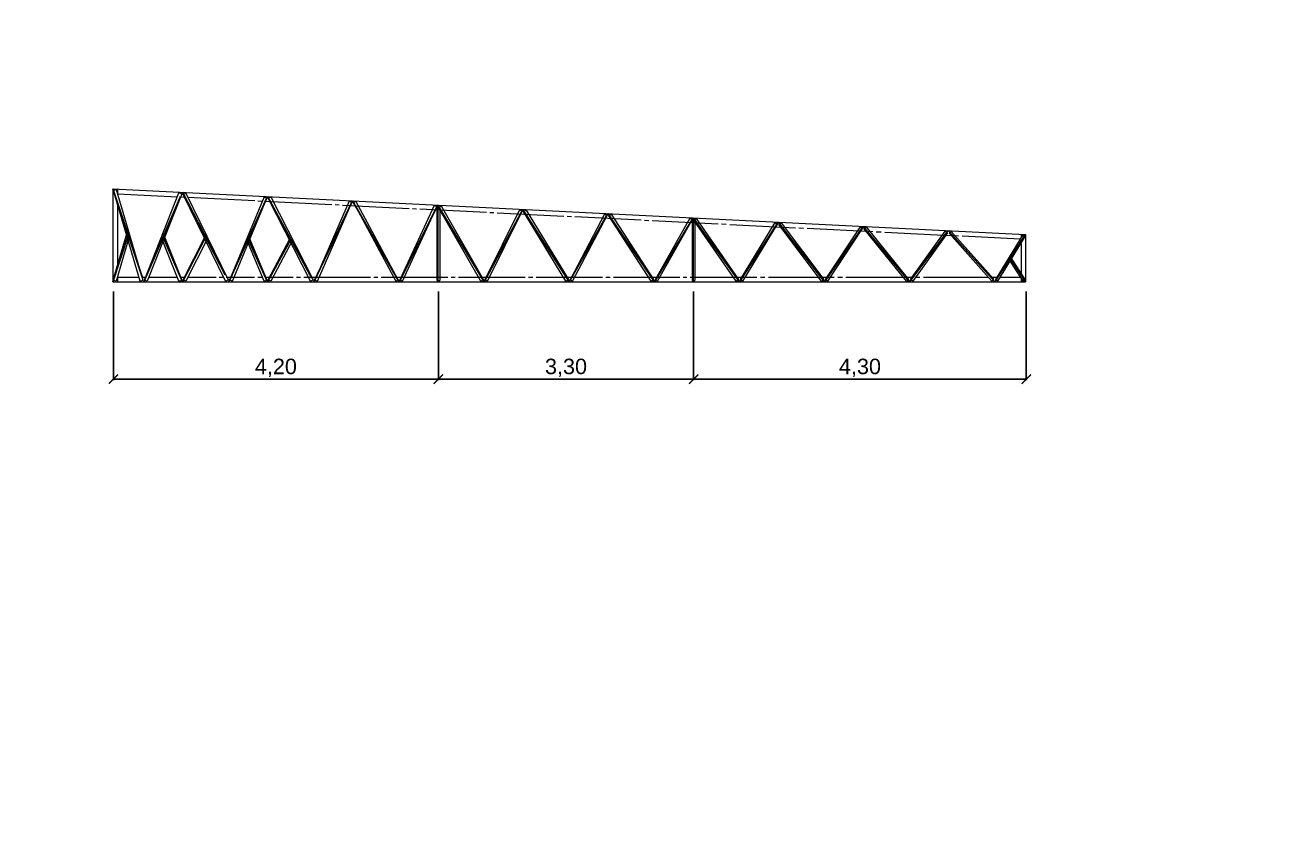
# Model space of a CAD drawing. Header units: millimetres. Extents: x 265 to 853, y -178 to 32.
# Drawn here: x 791.84 to 807.91, y -127.28 to -116.97 of the extents above; entities that cross this region are included whole.
import ezdxf

# ---------------------------------------------------------------- set-up
doc = ezdxf.new("R2010")
doc.units = ezdxf.units.MM
doc.header["$LTSCALE"] = 0.1
doc.header["$MEASUREMENT"] = 0
doc.header["$PDMODE"] = 3
doc.header["$PDSIZE"] = 0.1
doc.linetypes.add('ACAD_ISO10W100', pattern=[18, 12, -3, 0, -3])
doc.linetypes.add('CONTINUA', pattern=[200, 100, 100])
doc.layers.get('DEFPOINTS').update_dxf_attribs({"color": 1})
for name, color, linetype, lineweight in [('00_EST_ANGULARES', 4, 'CONTINUA', 20), ('00_EST_Cotas', 6, 'Continuous', 9), ('00_EST_Viga', 5, 'Continuous', 20), ('00_EST_Viga_Montante', 5, 'Continuous', 20)]:
    doc.layers.add(name, color=color, linetype=linetype, lineweight=lineweight)
doc.layers.add('00_EST_EJE ANGULARES', color=7, linetype='ACAD_ISO10W100')
doc.styles.add('Arial20', font='arial.ttf', dxfattribs={"height": 0.2})
doc.dimstyles.new('Cota 1-100-Andres', dxfattribs={"dimtxt": 0.2, "dimasz": 0.12, "dimexe": 0.012, "dimexo": 0.15, "dimgap": 0.025, "dimtad": 1, "dimzin": 0, "dimtxsty": 'Arial20', "dimblk1": 'ARCHTICK', "dimblk2": 'ARCHTICK', "dimsah": 1, "dimcen": 0.09, "dimclrd": 256, "dimclre": 256, "dimclrt": 256, "dimazin": 0, "dimtfac": 1, "dimtofl": 0, "dimtmove": 0, "dimatfit": 3, "dimldrblk": 'ARCHTICK', "dimfxl": 1, "dimtolj": 1, "dimtzin": 0, "dimarcsym": 0})

# ---------------------------------------------------------------- blocks, each defined once
blk = doc.blocks.new('_ARCHTICK')
at = {"color": 0, "linetype": 'ByBlock', "const_width": 0.15}
blk.add_lwpolyline([(-0.5, -0.5), (0.5, 0.5)], dxfattribs=at)
blk = doc.blocks.new('*D224')
at = {"layer": '00_EST_Cotas', "lineweight": -2, "transparency": 16777216}
for p, q in [((810.273, -118.934), (810.273, -118.621)), ((810.273, -118.633), (822.173, -118.633)), ((822.173, -119.524), (822.173, -118.621)), ((775.516, -124.581), (775.516, -123.39)), ((775.516, -123.402), (778.616, -123.402)), ((778.616, -124.736), (778.616, -123.39))]:
    blk.add_line(p, q, dxfattribs=at)
at = {"layer": 'DEFPOINTS', "color": 0, "transparency": 16777216}
for p in [(822.173, -118.633), (810.273, -119.084), (822.173, -119.674), (778.616, -123.402), (775.516, -124.731), (778.616, -124.886)]:
    blk.add_point(p, dxfattribs=at)
at = {"layer": '00_EST_Cotas', "lineweight": -2, "transparency": 16777216, "xscale": 0.12, "yscale": 0.12, "zscale": 0.12, "rotation": 180}
for p in [(810.273, -118.633), (775.516, -123.402)]:
    blk.add_blockref('_ARCHTICK', p, dxfattribs=at)
at = {"layer": '00_EST_Cotas', "lineweight": -2, "transparency": 16777216, "xscale": 0.12, "yscale": 0.12, "zscale": 0.12}
for p in [(822.173, -118.633), (778.616, -123.402)]:
    blk.add_blockref('_ARCHTICK', p, dxfattribs=at)
at = {"layer": '00_EST_Cotas', "transparency": 16777216, "char_height": 0.2, "attachment_point": 5, "style": 'Arial20'}
for s, insert in [('\\A1;11,90', (816.223, -118.488)), ('\\A1;3,10', (777.066, -123.256))]:
    blk.add_mtext(s, dxfattribs=dict(at, insert=insert))
blk = doc.blocks.new('*D225')
at = {"layer": '00_EST_Cotas', "lineweight": -2, "transparency": 16777216}
for p, q in [((811.173, -117.115), (811.173, -117.347)), ((821.273, -117.115), (821.273, -117.347)), ((811.173, -117.335), (821.273, -117.335)), ((775.516, -124.581), (775.516, -123.017)), ((775.516, -123.029), (779.716, -123.029)), ((779.716, -124.791), (779.716, -123.017))]:
    blk.add_line(p, q, dxfattribs=at)
at = {"layer": 'DEFPOINTS', "color": 0, "transparency": 16777216}
for p in [(811.173, -116.965), (821.273, -116.965), (821.273, -117.335), (779.716, -123.029), (775.516, -124.731), (779.716, -124.941)]:
    blk.add_point(p, dxfattribs=at)
at = {"layer": '00_EST_Cotas', "lineweight": -2, "transparency": 16777216, "xscale": 0.12, "yscale": 0.12, "zscale": 0.12, "rotation": 180}
for p in [(811.173, -117.335), (775.516, -123.029)]:
    blk.add_blockref('_ARCHTICK', p, dxfattribs=at)
at = {"layer": '00_EST_Cotas', "lineweight": -2, "transparency": 16777216, "xscale": 0.12, "yscale": 0.12, "zscale": 0.12}
for p in [(821.273, -117.335), (779.716, -123.029)]:
    blk.add_blockref('_ARCHTICK', p, dxfattribs=at)
at = {"layer": '00_EST_Cotas', "transparency": 16777216, "char_height": 0.2, "attachment_point": 5, "style": 'Arial20'}
for s, insert in [('\\A1;10,10', (816.223, -117.19)), ('\\A1;4,20', (777.616, -122.884))]:
    blk.add_mtext(s, dxfattribs=dict(at, insert=insert))
blk = doc.blocks.new('*D226')
at = {"layer": '00_EST_Cotas', "lineweight": -2, "transparency": 16777216}
for p, q in [((830.994, -120.434), (830.994, -120.658)), ((842.094, -120.434), (842.094, -120.658)), ((830.994, -120.646), (842.094, -120.646)), ((775.516, -124.581), (775.516, -124.223)), ((786.316, -125.121), (786.316, -124.223)), ((775.516, -124.235), (786.316, -124.235))]:
    blk.add_line(p, q, dxfattribs=at)
at = {"layer": 'DEFPOINTS', "color": 0, "transparency": 16777216}
for p in [(830.994, -120.284), (842.094, -120.284), (842.094, -120.646), (786.316, -124.235), (775.516, -124.731), (786.316, -125.271)]:
    blk.add_point(p, dxfattribs=at)
at = {"layer": '00_EST_Cotas', "lineweight": -2, "transparency": 16777216, "xscale": 0.12, "yscale": 0.12, "zscale": 0.12, "rotation": 180}
for p in [(830.994, -120.646), (775.516, -124.235)]:
    blk.add_blockref('_ARCHTICK', p, dxfattribs=at)
at = {"layer": '00_EST_Cotas', "lineweight": -2, "transparency": 16777216, "xscale": 0.12, "yscale": 0.12, "zscale": 0.12}
for p in [(842.094, -120.646), (786.316, -124.235)]:
    blk.add_blockref('_ARCHTICK', p, dxfattribs=at)
at = {"layer": '00_EST_Cotas', "transparency": 16777216, "char_height": 0.2, "attachment_point": 5, "style": 'Arial20'}
for s, insert in [('\\A1;11,10', (836.544, -120.501)), ('\\A1;10,80', (780.916, -124.09))]:
    blk.add_mtext(s, dxfattribs=dict(at, insert=insert))
blk = doc.blocks.new('*D227')
at = {"layer": '00_EST_Cotas', "lineweight": -2, "transparency": 16777216}
for p, q in [((830.594, -118.934), (830.594, -118.621)), ((830.594, -118.633), (842.494, -118.633)), ((842.494, -119.524), (842.494, -118.621)), ((786.316, -125.121), (786.316, -124.541)), ((787.316, -125.171), (787.316, -124.541)), ((786.316, -124.553), (787.316, -124.553))]:
    blk.add_line(p, q, dxfattribs=at)
at = {"layer": 'DEFPOINTS', "color": 0, "transparency": 16777216}
for p in [(842.494, -118.633), (830.594, -119.084), (842.494, -119.674), (787.316, -124.553), (786.316, -125.271), (787.316, -125.321)]:
    blk.add_point(p, dxfattribs=at)
at = {"layer": '00_EST_Cotas', "lineweight": -2, "transparency": 16777216, "xscale": 0.12, "yscale": 0.12, "zscale": 0.12, "rotation": 180}
for p in [(830.594, -118.633), (786.316, -124.553)]:
    blk.add_blockref('_ARCHTICK', p, dxfattribs=at)
at = {"layer": '00_EST_Cotas', "lineweight": -2, "transparency": 16777216, "xscale": 0.12, "yscale": 0.12, "zscale": 0.12}
for p in [(842.494, -118.633), (787.316, -124.553)]:
    blk.add_blockref('_ARCHTICK', p, dxfattribs=at)
at = {"layer": '00_EST_Cotas', "transparency": 16777216, "char_height": 0.2, "attachment_point": 5, "style": 'Arial20'}
for s, insert in [('\\A1;11,90', (836.544, -118.488)), ('\\A1;1,00', (786.816, -124.408))]:
    blk.add_mtext(s, dxfattribs=dict(at, insert=insert))
blk = doc.blocks.new('*D223')
at = {"layer": '00_EST_Cotas', "lineweight": -2, "transparency": 16777216}
for p, q in [((810.673, -120.434), (810.673, -120.658)), ((821.773, -120.434), (821.773, -120.658)), ((810.673, -120.646), (821.773, -120.646)), ((785.216, -126.081), (785.216, -127.225)), ((787.316, -126.081), (787.316, -127.225)), ((785.216, -127.213), (787.316, -127.213))]:
    blk.add_line(p, q, dxfattribs=at)
at = {"layer": 'DEFPOINTS', "color": 0, "transparency": 16777216}
for p in [(810.673, -120.284), (821.773, -120.284), (821.773, -120.646), (785.216, -125.931), (787.316, -125.931), (787.316, -127.213)]:
    blk.add_point(p, dxfattribs=at)
at = {"layer": '00_EST_Cotas', "lineweight": -2, "transparency": 16777216, "xscale": 0.12, "yscale": 0.12, "zscale": 0.12, "rotation": 180}
for p in [(810.673, -120.646), (785.216, -127.213)]:
    blk.add_blockref('_ARCHTICK', p, dxfattribs=at)
at = {"layer": '00_EST_Cotas', "lineweight": -2, "transparency": 16777216, "xscale": 0.12, "yscale": 0.12, "zscale": 0.12}
for p in [(821.773, -120.646), (787.316, -127.213)]:
    blk.add_blockref('_ARCHTICK', p, dxfattribs=at)
at = {"layer": '00_EST_Cotas', "transparency": 16777216, "char_height": 0.2, "attachment_point": 5, "style": 'Arial20'}
for s, insert in [('\\A1;11,10', (816.223, -120.501)), ('\\A1;2,10', (786.266, -127.067))]:
    blk.add_mtext(s, dxfattribs=dict(at, insert=insert))
blk = doc.blocks.new('*D228')
at = {"layer": '00_EST_Cotas', "lineweight": -2, "transparency": 16777216}
for p, q in [((831.494, -117.115), (831.494, -117.347)), ((841.594, -117.115), (841.594, -117.347)), ((831.494, -117.335), (841.594, -117.335)), ((780.816, -126.081), (780.816, -127.225)), ((783.016, -126.081), (783.016, -127.225)), ((780.816, -127.213), (783.016, -127.213))]:
    blk.add_line(p, q, dxfattribs=at)
at = {"layer": 'DEFPOINTS', "color": 0, "transparency": 16777216}
for p in [(831.494, -116.965), (841.594, -116.965), (841.594, -117.335), (780.816, -125.931), (783.016, -125.931), (783.016, -127.213)]:
    blk.add_point(p, dxfattribs=at)
at = {"layer": '00_EST_Cotas', "lineweight": -2, "transparency": 16777216, "xscale": 0.12, "yscale": 0.12, "zscale": 0.12, "rotation": 180}
for p in [(831.494, -117.335), (780.816, -127.213)]:
    blk.add_blockref('_ARCHTICK', p, dxfattribs=at)
at = {"layer": '00_EST_Cotas', "lineweight": -2, "transparency": 16777216, "xscale": 0.12, "yscale": 0.12, "zscale": 0.12}
for p in [(841.594, -117.335), (783.016, -127.213)]:
    blk.add_blockref('_ARCHTICK', p, dxfattribs=at)
at = {"layer": '00_EST_Cotas', "transparency": 16777216, "char_height": 0.2, "attachment_point": 5, "style": 'Arial20'}
for s, insert in [('\\A1;10,10', (836.544, -117.19)), ('\\A1;2,20', (781.916, -127.067))]:
    blk.add_mtext(s, dxfattribs=dict(at, insert=insert))
blk = doc.blocks.new('*D229')
at = {"layer": '00_EST_Cotas', "lineweight": -2, "transparency": 16777216}
for p, q in [((810.273, -118.934), (810.273, -118.85)), ((810.273, -118.862), (811.173, -118.862)), ((811.173, -118.979), (811.173, -118.85)), ((783.016, -126.081), (783.016, -127.225)), ((785.216, -126.081), (785.216, -127.225)), ((783.016, -127.213), (785.216, -127.213))]:
    blk.add_line(p, q, dxfattribs=at)
at = {"layer": 'DEFPOINTS', "color": 0, "transparency": 16777216}
for p in [(811.173, -118.862), (810.273, -119.084), (811.173, -119.129), (783.016, -125.931), (785.216, -125.931), (785.216, -127.213)]:
    blk.add_point(p, dxfattribs=at)
at = {"layer": '00_EST_Cotas', "lineweight": -2, "transparency": 16777216, "xscale": 0.12, "yscale": 0.12, "zscale": 0.12, "rotation": 180}
for p in [(810.273, -118.862), (783.016, -127.213)]:
    blk.add_blockref('_ARCHTICK', p, dxfattribs=at)
at = {"layer": '00_EST_Cotas', "lineweight": -2, "transparency": 16777216, "xscale": 0.12, "yscale": 0.12, "zscale": 0.12}
for p in [(811.173, -118.862), (785.216, -127.213)]:
    blk.add_blockref('_ARCHTICK', p, dxfattribs=at)
at = {"layer": '00_EST_Cotas', "transparency": 16777216, "char_height": 0.2, "attachment_point": 5, "style": 'Arial20'}
for s, insert in [('\\A1;0,90', (810.723, -118.717)), ('\\A1;2,20', (784.116, -127.067))]:
    blk.add_mtext(s, dxfattribs=dict(at, insert=insert))
blk = doc.blocks.new('*D239')
at = {"layer": '00_EST_Cotas', "lineweight": -2, "transparency": 16777216}
for p, q in [((792.983, -120.411), (792.983, -121.554)), ((797.183, -120.411), (797.183, -121.554)), ((792.983, -121.542), (797.183, -121.542))]:
    blk.add_line(p, q, dxfattribs=at)
at = {"layer": 'DEFPOINTS', "color": 0, "transparency": 16777216}
for p in [(792.983, -120.261), (797.183, -120.261), (797.183, -121.542)]:
    blk.add_point(p, dxfattribs=at)
at = {"layer": '00_EST_Cotas', "lineweight": -2, "transparency": 16777216, "xscale": 0.12, "yscale": 0.12, "zscale": 0.12, "rotation": 180}
blk.add_blockref('_ARCHTICK', (792.983, -121.542), dxfattribs=at)
at = {"layer": '00_EST_Cotas', "lineweight": -2, "transparency": 16777216, "xscale": 0.12, "yscale": 0.12, "zscale": 0.12}
blk.add_blockref('_ARCHTICK', (797.183, -121.542), dxfattribs=at)
at = {"layer": '00_EST_Cotas', "transparency": 16777216, "insert": (795.083, -121.397), "char_height": 0.2, "attachment_point": 5, "style": 'Arial20'}
blk.add_mtext('\\A1;4,20', dxfattribs=at)
blk = doc.blocks.new('*D240')
at = {"layer": '00_EST_Cotas', "lineweight": -2, "transparency": 16777216}
for p, q in [((797.183, -120.411), (797.183, -121.554)), ((800.483, -120.411), (800.483, -121.554)), ((797.183, -121.542), (800.483, -121.542))]:
    blk.add_line(p, q, dxfattribs=at)
at = {"layer": 'DEFPOINTS', "color": 0, "transparency": 16777216}
for p in [(797.183, -120.261), (800.483, -120.261), (800.483, -121.542)]:
    blk.add_point(p, dxfattribs=at)
at = {"layer": '00_EST_Cotas', "lineweight": -2, "transparency": 16777216, "xscale": 0.12, "yscale": 0.12, "zscale": 0.12, "rotation": 180}
blk.add_blockref('_ARCHTICK', (797.183, -121.542), dxfattribs=at)
at = {"layer": '00_EST_Cotas', "lineweight": -2, "transparency": 16777216, "xscale": 0.12, "yscale": 0.12, "zscale": 0.12}
blk.add_blockref('_ARCHTICK', (800.483, -121.542), dxfattribs=at)
at = {"layer": '00_EST_Cotas', "transparency": 16777216, "insert": (798.833, -121.397), "char_height": 0.2, "attachment_point": 5, "style": 'Arial20'}
blk.add_mtext('\\A1;3,30', dxfattribs=at)
blk = doc.blocks.new('*D241')
at = {"layer": '00_EST_Cotas', "lineweight": -2, "transparency": 16777216}
for p, q in [((800.483, -120.411), (800.483, -121.554)), ((804.783, -120.411), (804.783, -121.554)), ((800.483, -121.542), (804.783, -121.542))]:
    blk.add_line(p, q, dxfattribs=at)
at = {"layer": 'DEFPOINTS', "color": 0, "transparency": 16777216}
for p in [(800.483, -120.261), (804.783, -120.261), (804.783, -121.542)]:
    blk.add_point(p, dxfattribs=at)
at = {"layer": '00_EST_Cotas', "lineweight": -2, "transparency": 16777216, "xscale": 0.12, "yscale": 0.12, "zscale": 0.12, "rotation": 180}
blk.add_blockref('_ARCHTICK', (800.483, -121.542), dxfattribs=at)
at = {"layer": '00_EST_Cotas', "lineweight": -2, "transparency": 16777216, "xscale": 0.12, "yscale": 0.12, "zscale": 0.12}
blk.add_blockref('_ARCHTICK', (804.783, -121.542), dxfattribs=at)
at = {"layer": '00_EST_Cotas', "transparency": 16777216, "insert": (802.633, -121.397), "char_height": 0.2, "attachment_point": 5, "style": 'Arial20'}
blk.add_mtext('\\A1;4,30', dxfattribs=at)

msp = doc.modelspace()

# ---------------------------------------------------------------- linework, layer by layer
at = {"layer": '00_EST_ANGULARES'}
for p, q in [((792.982, -119.105), (793.018, -119.093)), ((793.329, -120.278), (792.982, -119.105)), ((793.018, -119.093), (793.365, -120.266)), ((793.385, -120.263), (793.83, -119.134)), ((793.865, -119.149), (793.42, -120.278)), ((793.865, -119.149), (793.83, -119.134)), ((793.885, -119.156), (793.919, -119.138)), ((794.431, -120.278), (793.885, -119.156)), ((793.919, -119.138), (794.465, -120.261)), ((794.93, -119.189), (794.485, -120.262)), ((794.52, -120.278), (794.965, -119.205)), ((794.93, -119.189), (794.965, -119.205)), ((794.985, -119.205), (795.018, -119.187)), ((795.532, -120.278), (794.985, -119.205)), ((795.018, -119.187), (795.565, -120.26)), ((796.031, -119.244), (795.585, -120.262)), ((796.065, -119.26), (796.031, -119.244)), ((796.085, -119.261), (796.118, -119.242)), ((796.665, -120.259), (796.118, -119.242)), ((795.619, -120.278), (796.065, -119.26)), ((796.085, -119.261), (796.632, -120.278)), ((797.131, -119.299), (796.685, -120.261)), ((796.719, -120.278), (797.165, -119.316)), ((797.165, -119.316), (797.131, -119.299)), ((797.163, -119.338), (797.201, -119.338)), ((797.163, -119.338), (797.163, -120.268)), ((797.185, -119.323), (797.218, -119.303)), ((797.732, -120.278), (797.185, -119.323)), ((797.201, -119.338), (797.201, -120.268)), ((797.218, -119.303), (797.765, -120.258)), ((798.231, -119.354), (797.785, -120.26)), ((797.819, -120.278), (798.265, -119.372)), ((798.265, -119.372), (798.231, -119.354)), ((798.285, -119.378), (798.317, -119.358)), ((798.833, -120.278), (798.285, -119.378)), ((798.317, -119.358), (798.865, -120.257)), ((799.332, -119.409), (798.885, -120.259)), ((799.365, -119.427), (799.332, -119.409)), ((798.918, -120.278), (799.365, -119.427)), ((799.385, -119.434), (799.416, -119.413)), ((799.934, -120.278), (799.385, -119.434)), ((799.416, -119.413), (799.965, -120.257)), ((800.432, -119.464), (799.985, -120.258)), ((800.018, -120.278), (800.465, -119.483)), ((800.465, -119.483), (800.432, -119.464)), ((800.462, -119.503), (800.5, -119.503)), ((800.462, -119.503), (800.462, -120.268)), ((800.485, -119.49), (800.516, -119.468)), ((801.034, -120.278), (800.485, -119.49)), ((800.5, -119.503), (800.5, -120.268)), ((800.516, -119.468), (801.065, -120.256)), ((801.533, -119.519), (801.085, -120.257)), ((801.117, -120.278), (801.565, -119.539)), ((801.533, -119.519), (801.565, -119.539)), ((801.585, -119.546), (801.615, -119.523)), ((802.135, -120.278), (801.585, -119.546)), ((801.615, -119.523), (802.165, -120.255)), ((792.981, -120.266), (793.153, -119.676)), ((793.189, -119.688), (793.018, -120.278)), ((793.153, -119.676), (793.189, -119.688)), ((793.606, -119.719), (793.641, -119.704)), ((793.83, -120.278), (793.606, -119.719)), ((793.641, -119.704), (793.865, -120.263)), ((793.885, -120.261), (794.164, -119.709)), ((794.198, -119.727), (793.919, -120.278)), ((794.164, -119.709), (794.198, -119.727)), ((794.708, -119.743), (794.743, -119.727)), ((794.743, -119.727), (794.965, -120.262)), ((794.985, -120.26), (795.263, -119.728)), ((795.297, -119.746), (795.263, -119.728)), ((802.634, -119.574), (802.185, -120.256)), ((802.216, -120.278), (802.665, -119.596)), ((802.665, -119.596), (802.634, -119.574)), ((802.685, -119.596), (802.714, -119.571)), ((803.236, -120.278), (802.685, -119.596)), ((803.265, -120.254), (802.714, -119.571)), ((803.285, -120.255), (803.735, -119.629)), ((803.765, -119.652), (803.315, -120.278)), ((803.765, -119.652), (803.735, -119.629)), ((803.785, -119.658), (803.813, -119.633)), ((804.337, -120.278), (803.785, -119.658)), ((803.813, -119.633), (804.365, -120.252)), ((804.737, -119.679), (804.385, -120.257)), ((804.417, -120.278), (804.769, -119.7)), ((804.769, -119.7), (804.737, -119.679)), ((794.93, -120.278), (794.708, -119.743)), ((795.297, -119.746), (795.018, -120.278)), ((804.553, -119.987), (804.585, -119.967)), ((804.553, -119.987), (804.737, -120.278)), ((804.769, -120.257), (804.585, -119.967)), ((793.018, -120.278), (792.981, -120.266)), ((793.329, -120.278), (793.365, -120.266)), ((793.42, -120.278), (793.385, -120.263)), ((793.83, -120.278), (793.865, -120.263)), ((793.919, -120.278), (793.885, -120.261)), ((794.431, -120.278), (794.465, -120.261)), ((794.52, -120.278), (794.485, -120.262)), ((794.93, -120.278), (794.965, -120.262)), ((795.018, -120.278), (794.985, -120.26)), ((795.532, -120.278), (795.565, -120.26)), ((795.585, -120.262), (795.619, -120.278)), ((796.632, -120.278), (796.665, -120.259)), ((796.685, -120.261), (796.719, -120.278)), ((797.163, -120.268), (797.201, -120.268)), ((797.732, -120.278), (797.765, -120.258)), ((797.819, -120.278), (797.785, -120.26)), ((798.833, -120.278), (798.865, -120.257)), ((798.918, -120.278), (798.885, -120.259)), ((799.934, -120.278), (799.965, -120.257)), ((799.985, -120.258), (800.018, -120.278)), ((800.462, -120.268), (800.5, -120.268)), ((801.034, -120.278), (801.065, -120.256)), ((801.085, -120.257), (801.117, -120.278)), ((802.135, -120.278), (802.165, -120.255)), ((802.185, -120.256), (802.216, -120.278)), ((803.236, -120.278), (803.265, -120.254)), ((803.315, -120.278), (803.285, -120.255)), ((804.337, -120.278), (804.365, -120.252)), ((804.417, -120.278), (804.385, -120.257)), ((804.737, -120.278), (804.769, -120.257))]:
    msp.add_line(p, q, dxfattribs=at)
at = {"layer": '00_EST_EJE ANGULARES'}
for p, q in [((792.975, -119.084), (793.375, -120.284)), ((793.375, -120.284), (793.875, -119.129)), ((793.875, -119.129), (794.475, -120.284)), ((794.475, -120.284), (794.975, -119.184)), ((794.975, -119.184), (795.575, -120.284)), ((795.575, -120.284), (796.075, -119.239)), ((796.075, -119.239), (796.675, -120.284)), ((796.675, -120.284), (797.175, -119.294)), ((797.175, -119.294), (797.775, -120.284)), ((797.175, -119.294), (797.175, -120.284)), ((797.775, -120.284), (798.275, -119.349)), ((798.275, -119.349), (798.875, -120.284)), ((798.875, -120.284), (799.375, -119.404)), ((799.375, -119.404), (799.975, -120.284)), ((799.975, -120.284), (800.475, -119.459)), ((800.475, -119.459), (801.075, -120.284)), ((800.475, -119.459), (800.475, -120.284)), ((801.075, -120.284), (801.575, -119.514)), ((801.575, -119.514), (802.175, -120.284)), ((802.175, -120.284), (802.675, -119.569)), ((802.675, -119.569), (803.275, -120.284)), ((792.975, -120.284), (793.175, -119.684)), ((793.875, -120.284), (793.625, -119.707)), ((793.875, -120.284), (794.175, -119.707)), ((803.275, -120.284), (803.775, -119.624)), ((803.775, -119.624), (804.375, -120.284)), ((804.375, -120.284), (804.775, -119.674)), ((794.975, -120.284), (794.725, -119.734)), ((794.975, -120.284), (795.275, -119.734)), ((804.775, -120.284), (804.575, -119.979))]:
    msp.add_line(p, q, dxfattribs=at)
at = {"layer": '00_EST_Viga'}
for p, q in [((792.975, -119.084), (804.775, -119.674)), ((792.972, -119.144), (792.975, -119.145)), ((793.035, -119.148), (793.809, -119.186)), ((793.849, -119.188), (793.9, -119.191)), ((793.942, -119.193), (794.809, -119.236)), ((794.849, -119.238), (794.9, -119.241)), ((794.942, -119.243), (795.808, -119.286)), ((795.848, -119.288), (795.901, -119.291)), ((795.943, -119.293), (796.807, -119.336)), ((796.848, -119.338), (796.901, -119.341)), ((796.944, -119.343), (797.806, -119.386)), ((797.847, -119.388), (797.902, -119.391)), ((797.945, -119.393), (798.805, -119.436)), ((798.847, -119.438), (798.903, -119.441)), ((798.947, -119.443), (799.804, -119.486)), ((799.846, -119.488), (799.903, -119.491)), ((799.948, -119.493), (800.802, -119.536)), ((800.845, -119.538), (800.904, -119.541)), ((800.949, -119.543), (801.801, -119.586)), ((801.844, -119.588), (801.905, -119.591)), ((801.951, -119.593), (802.799, -119.636)), ((802.844, -119.638), (802.906, -119.641)), ((802.953, -119.643), (803.797, -119.686)), ((803.843, -119.688), (803.907, -119.691)), ((803.956, -119.693), (804.705, -119.731)), ((792.975, -120.284), (804.775, -120.284)), ((793.035, -120.224), (793.313, -120.224)), ((793.353, -120.224), (793.4, -120.224)), ((793.441, -120.224), (793.808, -120.224)), ((793.848, -120.224), (793.902, -120.224)), ((793.942, -120.224), (794.309, -120.224)), ((794.35, -120.224), (794.401, -120.224)), ((794.442, -120.224), (794.806, -120.224)), ((794.848, -120.224), (794.902, -120.224)), ((794.944, -120.224), (795.308, -120.224)), ((795.349, -120.224), (795.401, -120.224)), ((795.443, -120.224), (796.307, -120.224)), ((796.349, -120.224), (796.402, -120.224)), ((796.444, -120.224), (797.306, -120.224)), ((797.348, -120.224), (797.402, -120.224)), ((797.445, -120.224), (798.305, -120.224)), ((798.348, -120.224), (798.403, -120.224)), ((798.446, -120.224), (799.304, -120.224)), ((799.347, -120.224), (799.404, -120.224)), ((799.447, -120.224), (800.303, -120.224)), ((800.346, -120.224), (800.395, -120.224)), ((800.439, -120.224), (801.301, -120.224)), ((801.346, -120.224), (801.405, -120.224)), ((801.45, -120.224), (802.3, -120.224)), ((802.345, -120.224), (802.406, -120.224)), ((802.452, -120.224), (803.298, -120.224)), ((803.344, -120.224), (803.407, -120.224)), ((803.454, -120.224), (804.296, -120.224)), ((804.343, -120.224), (804.405, -120.224)), ((804.449, -120.224), (804.702, -120.224))]:
    msp.add_line(p, q, dxfattribs=at)
at = {"layer": '00_EST_Viga_Montante'}
for p, q in [((792.975, -119.084), (792.975, -120.284)), ((793.035, -119.087), (793.035, -119.152)), ((793.035, -119.286), (793.035, -120.104)), ((804.715, -119.674), (804.715, -119.715)), ((804.775, -119.674), (804.775, -120.284)), ((804.715, -119.788), (804.715, -120.175)), ((793.035, -120.224), (793.035, -120.284)), ((804.715, -120.245), (804.715, -120.284))]:
    msp.add_line(p, q, dxfattribs=at)

# ---------------------------------------------------------------- dimensions: what is measured, and where the dimension line sits
at = {"layer": '00_EST_Cotas'}
for base, p2, picture, middle in [((779.716, -123.029), (779.716, -124.941), '*D225', (777.616, -123.029)), ((778.616, -123.402), (778.616, -124.886), '*D224', (777.066, -123.402))]:
    dim = msp.add_linear_dim(base=base, p1=(775.516, -124.731), p2=p2, dimstyle='Cota 1-100-Andres', dxfattribs=at)
    dim.commit()
    dim.dimension.update_dxf_attribs({"geometry": picture, "text_midpoint": middle, "dimtype": 160})
for base, p1, p2, picture, middle in [((821.273, -117.335), (811.173, -116.965), (821.273, -116.965), '*D225', (816.223, -117.19)), ((783.016, -127.213), (780.816, -125.931), (783.016, -125.931), '*D228', (781.916, -127.067)), ((822.173, -118.633), (810.273, -119.084), (822.173, -119.674), '*D224', (816.223, -118.488)), ((787.316, -124.553), (786.316, -125.271), (787.316, -125.321), '*D227', (786.816, -124.408)), ((785.216, -127.213), (783.016, -125.931), (785.216, -125.931), '*D229', (784.116, -127.067)), ((811.173, -118.862), (810.273, -119.084), (811.173, -119.129), '*D229', (810.723, -118.717)), ((786.316, -124.235), (775.516, -124.731), (786.316, -125.271), '*D226', (780.916, -124.09)), ((821.773, -120.646), (810.673, -120.284), (821.773, -120.284), '*D223', (816.223, -120.501)), ((797.183, -121.542), (792.983, -120.261), (797.183, -120.261), '*D239', (795.083, -121.397))]:
    dim = msp.add_linear_dim(base=base, p1=p1, p2=p2, dimstyle='Cota 1-100-Andres', dxfattribs=at)
    dim.commit()
    dim.dimension.update_dxf_attribs({"geometry": picture, "text_midpoint": middle})
for base, p1, p2, picture, middle in [((787.316, -127.213), (785.216, -125.931), (787.316, -125.931), '*D223', (786.266, -127.067)), ((800.483, -121.542), (797.183, -120.261), (800.483, -120.261), '*D240', (798.833, -121.397)), ((804.783, -121.542), (800.483, -120.261), (804.783, -120.261), '*D241', (802.633, -121.397))]:
    dim = msp.add_linear_dim(base=base, p1=p1, p2=p2, dimstyle='Cota 1-100-Andres', override={"dimtmove": 1}, dxfattribs=at)
    dim.commit()
    dim.dimension.update_dxf_attribs({"geometry": picture, "text_midpoint": middle})

doc.saveas('drawing.dxf')
